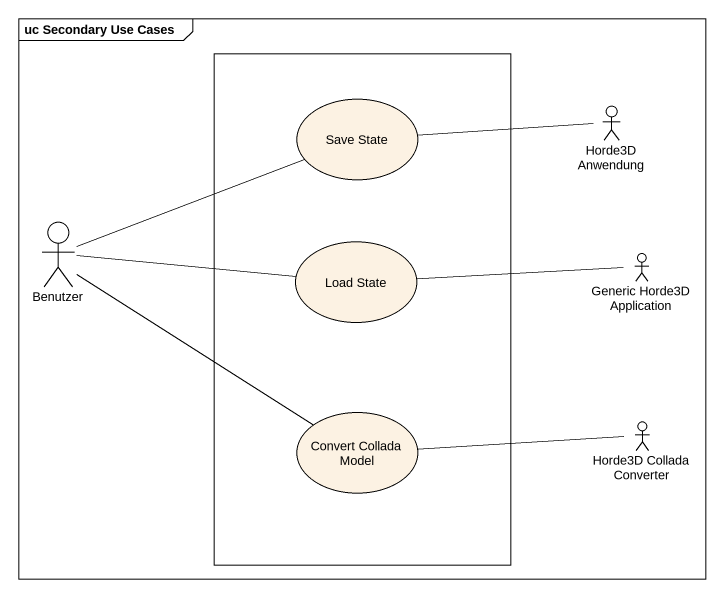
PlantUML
@startuml
mainframe uc Secondary Use Cases
rectangle " " as rectangle1 {
  usecase "Save State" as Save_State
  usecase "Load State" as Load_State
  usecase "Convert Collada Model" as Convert_Collada_Model
}
actor "Horde3D Anwendung" as Horde3D_Anwendung
actor Benutzer
actor "Generic Horde3D Application" as Generic_Horde3D_Application
actor "Horde3D Collada Converter" as Horde3D_Collada_Converter
Save_State -right- Horde3D_Anwendung
Benutzer -right- Save_State
Benutzer -right- Load_State
Benutzer -right- Convert_Collada_Model
Load_State -right- Generic_Horde3D_Application
Convert_Collada_Model -right- Horde3D_Collada_Converter
@enduml
